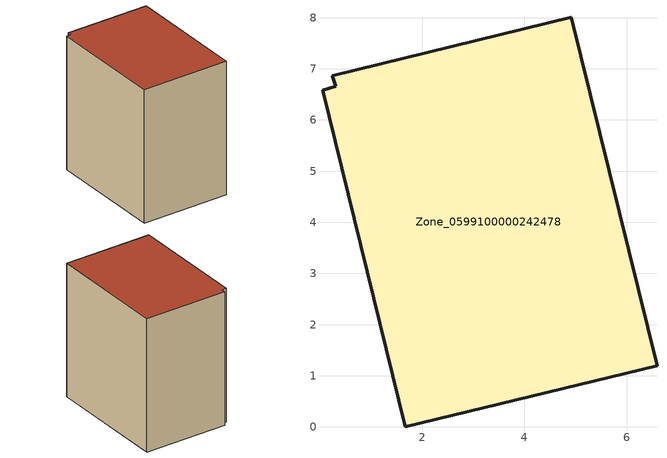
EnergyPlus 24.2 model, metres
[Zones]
Zone_0599100000242478
 floor ground (C_G): 0.31,6.66 0.24,6.86 4.92,8.01 6.59,1.2 1.67,0 0.05,6.58 z0
 wall outside (C_F): 6.59,1.2 4.92,8.01 0.24,6.86 0.31,6.66 0.05,6.58 1.67,0 6.59,1.2 z0:7.72
 roof outside (C_R): 0.24,6.86 0.31,6.66 0.05,6.58 1.67,0 6.59,1.2 4.92,8.01 z7.72
[BUILDING]
Pand.0599100000242478: North Axis=0; Terrain=City; Loads Convergence Tolerance Value=0.04; Temperature Convergence Tolerance Value=0.4; Solar Distribution=FullExterior; Maximum Number of Warmup Days=25; Minimum Number of Warmup Days=1
[Site:Location]
Rotterdam.The.Hague.AP_ZH_NLD Design_Conditions: Latitude=51.96; Longitude=4.45; Time Zone=1; Elevation=-4.5
[SITE:GROUNDTEMPERATURE:BUILDINGSURFACE]
18, 18, 18, 18, 18, 18, 18, 18, 18, 18, 18, 18
[MATERIAL] Thermal Absorptance=0.9; Solar Absorptance=0.7; Visible Absorptance=0.7
Name | Roughness | Thickness | Conductivity | Density | Specific Heat
G.TC.1946 | MediumSmooth | 0.15 | 1 | 540 | 1210
F.TC.1946 | Rough | 0.3 | 0.857143 | 1920 | 840
R.TC.1946 | MediumRough | 0.2 | 0.909091 | 1500 | 1000
[CONSTRUCTION]
C_G: G.TC.1946
C_F: F.TC.1946
C_R: R.TC.1946
[ZONE]
Zone_0599100000242478: Type=1; Multiplier=1; Ceiling Height=Autocalculate; Volume=Autocalculate; Floor Area=autocalculate; Part of Total Floor Area=Yes
[ZONEINFILTRATION:DESIGNFLOWRATE]
Infil_Zone_0599100000242478: Zone or ZoneList or Space or SpaceList=Zone_0599100000242478; Schedule=AlwaysOn; Design Flow Rate Calculation Method=Flow/Area; Flow Rate per Floor Area=0.003; Constant Term Coefficient=1; Temperature Term Coefficient=0; Velocity Term Coefficient=0; Velocity Squared Term Coefficient=0
[HVACTEMPLATE:ZONE:IDEALLOADSAIRSYSTEM]
Zone_0599100000242478: Maximum Heating Supply Air Temperature=50; Minimum Cooling Supply Air Temperature=13; Maximum Heating Supply Air Humidity Ratio=0.0156; Minimum Cooling Supply Air Humidity Ratio=0.0077; Heating Limit=NoLimit; Cooling Limit=NoLimit; Dehumidification Control Type=ConstantSensibleHeatRatio; Cooling Sensible Heat Ratio=0.7; Dehumidification Setpoint=60; Humidification Control Type=None; Humidification Setpoint=30; Outdoor Air Method=None; Outdoor Air Flow Rate per Person=0.00944; Outdoor Air Flow Rate per Zone Floor Area=0; Outdoor Air Flow Rate per Zone=0; Demand Controlled Ventilation Type=None; Outdoor Air Economizer Type=NoEconomizer; Heat Recovery Type=None; Sensible Heat Recovery Effectiveness=0.7; Latent Heat Recovery Effectiveness=0.65
[ZONECONTROL:THERMOSTAT]
ThermostatControl_Zone_0599100000242478: Zone or ZoneList=Zone_0599100000242478; Control Type Schedule=DualSetpointControlType; Control 1=Thermostat_Zone_0599100000242478; Temperature Difference Between Cutout And Setpoint=0
[THERMOSTATSETPOINT:DUALSETPOINT]
Thermostat_Zone_0599100000242478: Heating Setpoint Temperature Schedule=HeatingSetpoint_Zone_0599100000242478; Cooling Setpoint Temperature Schedule=CoolingSetpoint_Zone_0599100000242478
[SCHEDULE:COMPACT]
HeatingSetpoint_Zone_0599100000242478: Through: 12/31, For: AllDays, Until: 24:00, 21
CoolingSetpoint_Zone_0599100000242478: Through: 12/31, For: AllDays, Until: 24:00, 24
DualSetpointControlType: Through: 12/31, For: AllDays, Until: 24:00, 4
AlwaysOn: Through: 12/31, For: AllDays, Until: 24:00, 1
